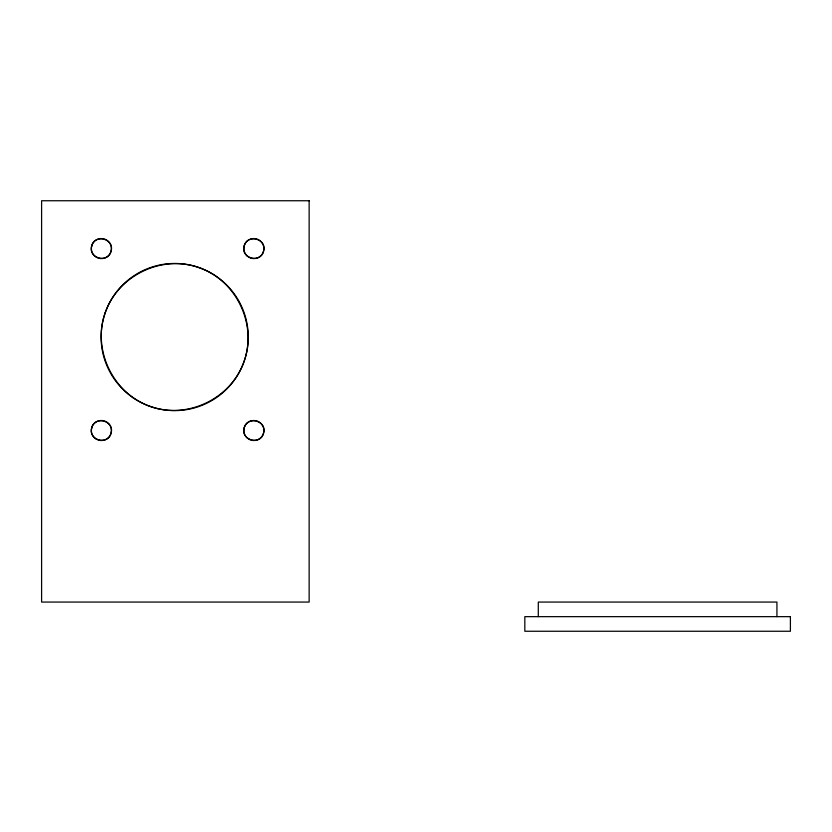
<?xml version="1.0" encoding="UTF-8"?>
<svg xmlns="http://www.w3.org/2000/svg" width="832" height="832" viewBox="0 0 832 832"><rect width="100%" height="100%" fill="white"/><g stroke="black" fill="none" stroke-linecap="round" stroke-linejoin="round"><path stroke-width="1.25" d="M776.932 616.658L776.932 602.066L538.294 602.066L538.294 616.658M91.686 245.981C87.88 258.305 108.202 263.754 111.072 251.181C114.878 238.857 94.546 233.407 91.686 245.981M91.686 427.918C87.88 440.232 108.202 445.682 111.072 433.108C114.878 420.784 94.546 415.334 91.686 427.918M244.182 245.981C240.375 258.305 260.707 263.754 263.567 251.181C267.374 238.857 247.052 233.407 244.182 245.981M244.182 427.918C240.375 440.232 260.707 445.682 263.567 433.108C267.374 420.784 247.052 415.334 244.182 427.918M105.3 312.53C91.946 349.575 112.954 393.526 150.166 406.411C187.21 419.754 231.161 398.757 244.046 361.546C257.39 324.501 236.392 280.55 199.181 267.665C162.126 254.311 118.175 275.319 105.3 312.53M309.14 200.751L41.6 200.751L41.6 602.066L309.14 602.066L309.14 200.751M790.4 616.658L524.826 616.658L524.826 631.249L790.4 631.249L790.4 616.658M248.862 439.202A10.036 10.036 0 0 0 263.91 430.508A10.036 10.036 0 0 0 248.862 421.824A10.036 10.036 0 0 0 248.862 439.202M94.286 255.674A10.036 10.036 0 0 0 111.072 251.181A10.036 10.036 0 0 0 98.779 238.888A10.036 10.036 0 0 0 94.286 255.674M96.356 439.202A10.036 10.036 0 0 0 111.405 430.508A10.036 10.036 0 0 0 96.356 421.824A10.036 10.036 0 0 0 96.356 439.202M246.782 255.674A10.036 10.036 0 0 0 263.567 251.181A10.036 10.036 0 0 0 251.285 238.888A10.036 10.036 0 0 0 246.782 255.674M133.047 397.706A73.57 73.57 0 0 0 248.019 342.753A73.57 73.57 0 0 0 142.948 270.65A73.57 73.57 0 0 0 133.047 397.706"/></g></svg>
